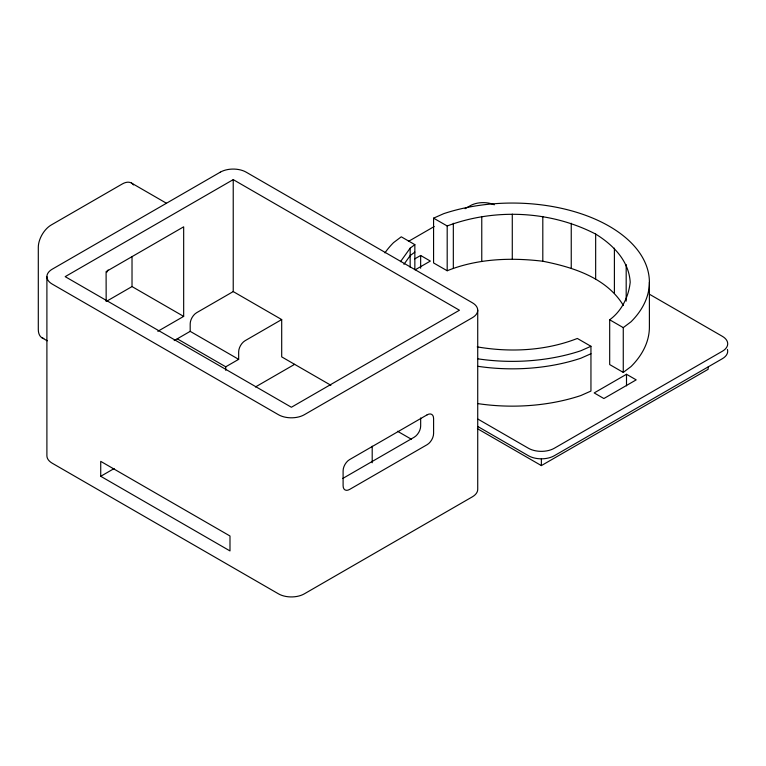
<?xml version="1.0" encoding="UTF-8"?>
<svg xmlns="http://www.w3.org/2000/svg" width="766" height="766" viewBox="0 0 766 766"><rect width="100%" height="100%" fill="white"/><g stroke="black" fill="none" stroke-linecap="round" stroke-linejoin="round"><path stroke-width="1.15" d="M400.465 261.694L410.164 248.174L414.846 244.641L401.279 236.809L393.542 242.631A137.114 79.157 0 0 0 384.934 252.885M403.931 264.327L410.164 255.633L414.846 252.11M649.396 282.214L649.396 326.986A137.114 79.157 0 0 1 631.021 366.569L623.265 372.41L609.688 364.568L609.688 319.786C621.686 311.015 628.647 296.844 630.198 282.214C628.934 260.718 613.03 244.804 595.661 234.07C550.361 210.631 494.769 208.151 447.191 225.97L433.575 218.157L433.575 262.939L447.191 270.752C477.333 258.611 510.836 257.395 542.807 261.235C572.939 267.171 606.605 277.704 623.409 305.51M623.265 372.41L623.265 327.628L631.021 321.787A137.114 79.157 0 0 0 609.238 226.238A137.114 79.157 0 0 0 443.734 213.657L433.575 218.157M233.228 179.627L65.177 276.65L291.396 407.253L459.447 310.23L233.228 179.627L233.228 291.578L281.697 319.566L281.697 356.879L330.883 385.269M183.668 316.387L132.02 286.57L106.168 301.498L106.101 271.604L183.668 226.822L183.668 316.387L157.815 331.314M233.228 291.578L196.651 312.691A9.144 5.276 -60 0 0 190.188 323.884L190.188 331.352L238.666 359.34L238.666 351.872A9.144 5.276 -60 0 1 245.13 340.679L281.697 319.566M174.188 340.592L190.188 331.352M408.412 241.424L434.188 226.544M465.115 208.687L470.276 205.709A18.279 10.552 0 0 1 494.329 204.8M177.262 338.811L225.74 366.799L238.666 359.34M414.598 258.965L420.649 255.471L430.339 261.072L415.21 269.804M100.729 476.289L229.992 550.926L229.992 535.999L100.729 461.362L100.729 476.289L114.134 468.553M255.432 386.974L294.632 364.338M342.842 478.415L414.205 437.214A9.144 5.276 -60 0 0 420.668 426.02L420.668 417.987M626.502 374.277L594.186 392.929L603.876 398.531L636.192 379.869L626.502 374.277L626.502 385.863M477.4 428.663L541.37 465.594L708.129 369.317L708.129 367.058M477.946 403.625A137.114 79.157 0 0 0 580.839 395.543L590.95 391.062L590.95 346.289L580.839 350.761A137.114 79.157 0 0 1 477.946 358.842M590.95 353.748L580.839 358.229A137.114 79.157 0 0 1 477.946 366.311M477.218 346.883C510.424 352.599 545.794 350.818 577.344 338.457L590.95 346.289M649.338 294.173L722.348 336.322A18.279 10.552 0 0 1 722.348 351.249L554.297 448.263A18.279 10.552 0 0 1 528.444 448.263L478.061 419.174M609.688 319.786L623.265 327.628M131.465 183.045L166.423 203.229M477.831 426.509L528.444 455.732A18.279 10.552 0 0 0 554.297 455.732L722.348 358.708A18.279 10.552 0 0 0 727.422 349.411M42.082 337.854L47.224 340.822M397.544 431.268L411.457 439.282M372.199 446.185L372.199 462.779M626.186 264.586L626.186 301.124M614.399 248.174L614.399 292.947M595.661 234.07L595.661 278.853M571.245 223.251L571.245 268.033M542.807 216.452L542.807 261.235M541.37 458.815L541.37 465.594M512.282 214.135L512.282 258.908M481.766 216.452L481.766 261.235M477.725 310.23L477.725 489.35A18.279 10.552 0 0 1 472.373 496.818L304.322 593.842A18.279 10.552 0 0 1 278.47 593.842L52.251 463.229A18.279 10.552 0 0 1 46.898 455.77L46.898 276.65M453.328 223.251L453.328 268.033M447.191 225.97L447.191 270.752M420.649 255.471L420.649 268.234M414.846 244.641L414.846 269.603M410.164 248.174L410.164 267.296M225.74 366.799L225.74 370.332M132.02 256.715L132.02 286.57M108.092 269.996A27.423 15.827 -60 0 1 106.953 272.093M43.815 338.524A18.279 10.552 -60 0 1 38.3 329.485L38.3 247.389A18.279 10.552 -60 0 1 51.226 224.993L122.321 183.945A18.279 10.552 -60 0 1 133.523 184.951M220.302 172.159L52.251 269.182A18.279 10.552 0 0 0 52.251 284.109L278.47 414.722A18.279 10.552 0 0 0 304.322 414.722L472.373 317.699A18.279 10.552 0 0 0 472.373 302.771L246.154 172.159A18.279 10.552 0 0 0 220.302 172.159M427.131 414.827L349.564 459.61A9.144 5.276 -60 0 0 343.101 470.803L343.101 485.73A9.144 5.276 -60 0 0 349.564 489.455L427.131 444.682A9.144 5.276 -60 0 0 433.594 433.489L433.594 418.562A9.144 5.276 -60 0 0 427.131 414.827"/></g></svg>
